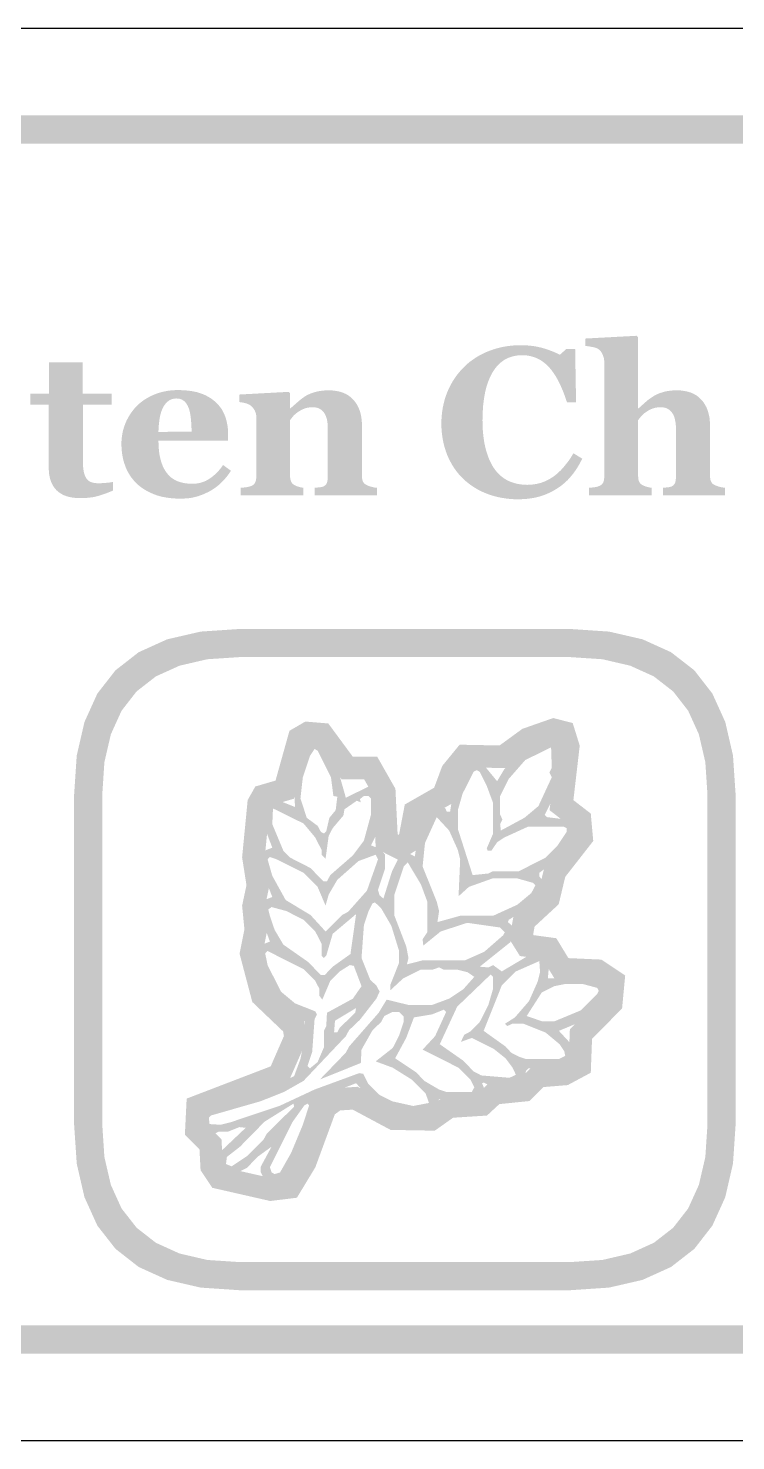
# Model space of a CAD drawing. Header units: millimetres. Extents: x 6 to 594, y 82 to 394.
# Drawn here: x 174.85 to 184.9, y 211.96 to 232.04 of the extents above; entities that cross this region are included whole.
import ezdxf

# ---------------------------------------------------------------- set-up
doc = ezdxf.new("R2010")
doc.units = ezdxf.units.MM
doc.layers.add('CUT', color=1, linetype='Continuous')
doc.layers.add('RASTER', color=7, linetype='Continuous')

msp = doc.modelspace()

# ---------------------------------------------------------------- hatches: boundary and pattern name
at = {"layer": 'RASTER'}
h = msp.add_hatch(color=7, dxfattribs=at)
h.paths.add_polyline_path([(159.8, 228.6), (159.834, 229.116), (159.938, 229.563), (160.109, 229.941), (160.35, 230.25), (160.659, 230.491), (161.038, 230.663), (161.484, 230.766), (162, 230.8), (219.2, 230.8), (219.716, 230.766), (220.163, 230.663), (220.541, 230.491), (220.85, 230.25), (221.091, 229.941), (221.263, 229.563), (221.366, 229.116), (221.4, 228.6), (221.4, 215.4), (221.366, 214.884), (221.263, 214.438), (221.091, 214.059), (220.85, 213.75), (220.541, 213.509), (220.163, 213.337), (219.716, 213.234), (219.2, 213.2), (162, 213.2), (161.484, 213.234), (161.038, 213.337), (160.659, 213.509), (160.35, 213.75), (160.109, 214.059), (159.938, 214.438), (159.834, 214.884), (159.8, 215.4)])
h.paths.add_polyline_path([(160.2, 228.6), (160.2, 215.4), (160.228, 214.978), (160.313, 214.613), (160.453, 214.303), (160.65, 214.05), (160.903, 213.853), (161.213, 213.712), (161.578, 213.628), (162, 213.6), (219.2, 213.6), (219.622, 213.628), (219.988, 213.712), (220.297, 213.853), (220.55, 214.05), (220.747, 214.303), (220.888, 214.613), (220.972, 214.978), (221, 215.4), (221, 228.6), (220.972, 229.022), (220.888, 229.388), (220.747, 229.697), (220.55, 229.95), (220.297, 230.147), (219.988, 230.288), (219.622, 230.372), (219.2, 230.4), (162, 230.4), (161.578, 230.372), (161.213, 230.288), (160.903, 230.147), (160.65, 229.95), (160.453, 229.697), (160.313, 229.388), (160.228, 229.022), (160.2, 228.6)])
for points in [[(181.806, 225.344), (181.749, 225.345), (181.693, 225.349), (181.639, 225.355), (181.585, 225.363), (181.532, 225.373), (181.48, 225.386), (181.428, 225.401), (181.378, 225.418), (181.329, 225.438), (181.282, 225.459), (181.236, 225.483), (181.192, 225.509), (181.149, 225.537), (181.108, 225.567), (181.069, 225.599), (181.031, 225.633), (180.996, 225.668), (180.962, 225.706), (180.931, 225.745), (180.901, 225.787), (180.874, 225.83), (180.848, 225.876), (180.824, 225.924), (180.802, 225.973), (180.783, 226.025), (180.766, 226.077), (180.752, 226.131), (180.74, 226.186), (180.731, 226.243), (180.724, 226.3), (180.72, 226.359), (180.719, 226.42), (180.72, 226.479), (180.724, 226.538), (180.731, 226.596), (180.74, 226.652), (180.752, 226.708), (180.766, 226.762), (180.783, 226.815), (180.803, 226.867), (180.825, 226.918), (180.849, 226.967), (180.876, 227.014), (180.904, 227.059), (180.935, 227.103), (180.968, 227.145), (181.003, 227.185), (181.04, 227.224), (181.078, 227.26), (181.118, 227.294), (181.16, 227.325), (181.204, 227.355), (181.25, 227.383), (181.298, 227.408), (181.347, 227.432), (181.399, 227.453), (181.451, 227.472), (181.505, 227.489), (181.56, 227.503), (181.615, 227.514), (181.672, 227.523), (181.729, 227.529), (181.788, 227.533), (181.847, 227.534), (181.89, 227.534), (181.931, 227.532), (181.972, 227.528), (182.012, 227.524), (182.051, 227.518), (182.089, 227.511), (182.126, 227.502), (182.162, 227.493), (182.197, 227.482), (182.23, 227.471), (182.262, 227.46), (182.293, 227.448), (182.322, 227.436), (182.35, 227.424), (182.377, 227.411), (182.402, 227.398), (182.493, 227.479), (182.62, 227.479), (182.633, 226.72), (182.505, 226.72), (182.476, 226.804), (182.447, 226.882), (182.416, 226.954), (182.384, 227.021), (182.35, 227.082), (182.315, 227.137), (182.279, 227.186), (182.241, 227.23), (182.201, 227.268), (182.16, 227.301), (182.116, 227.329), (182.07, 227.352), (182.022, 227.369), (181.972, 227.382), (181.92, 227.39), (181.866, 227.392), (181.799, 227.388), (181.736, 227.377), (181.678, 227.358), (181.623, 227.332), (181.573, 227.297), (181.527, 227.256), (181.485, 227.207), (181.447, 227.15), (181.413, 227.086), (181.384, 227.016), (181.359, 226.94), (181.339, 226.858), (181.324, 226.77), (181.312, 226.676), (181.306, 226.576), (181.303, 226.469), (181.304, 226.409), (181.306, 226.35), (181.31, 226.294), (181.316, 226.24), (181.323, 226.188), (181.331, 226.139), (181.341, 226.092), (181.352, 226.047), (181.365, 226.004), (181.379, 225.963), (181.393, 225.925), (181.409, 225.889), (181.426, 225.855), (181.443, 225.822), (181.461, 225.793), (181.481, 225.765), (181.502, 225.738), (181.525, 225.713), (181.549, 225.69), (181.573, 225.668), (181.599, 225.649), (181.625, 225.631), (181.653, 225.615), (181.681, 225.601), (181.711, 225.589), (181.741, 225.579), (181.772, 225.57), (181.803, 225.562), (181.836, 225.557), (181.869, 225.553), (181.903, 225.55), (181.938, 225.549), (181.988, 225.551), (182.037, 225.556), (182.085, 225.565), (182.132, 225.577), (182.177, 225.593), (182.22, 225.612), (182.262, 225.635), (182.303, 225.661), (182.343, 225.69), (182.382, 225.724), (182.419, 225.76), (182.456, 225.801), (182.492, 225.845), (182.528, 225.892), (182.562, 225.943), (182.595, 225.998), (182.721, 225.921), (182.705, 225.89), (182.689, 225.859), (182.672, 225.829), (182.654, 225.799), (182.636, 225.771), (182.617, 225.743), (182.598, 225.717), (182.578, 225.691), (182.557, 225.666), (182.536, 225.642), (182.514, 225.618), (182.491, 225.596), (182.467, 225.575), (182.443, 225.554), (182.418, 225.534), (182.392, 225.516), (182.362, 225.496), (182.332, 225.478), (182.302, 225.46), (182.27, 225.444), (182.238, 225.429), (182.205, 225.415), (182.171, 225.402), (182.136, 225.39), (182.1, 225.379), (182.063, 225.37), (182.024, 225.362), (181.984, 225.356), (181.942, 225.351), (181.898, 225.347), (181.853, 225.345), (181.806, 225.344)], [(184.75, 225.4), (183.868, 225.4), (183.868, 225.507), (183.876, 225.508), (183.884, 225.508), (183.892, 225.509), (183.9, 225.51), (183.909, 225.511), (183.918, 225.512), (183.927, 225.513), (183.937, 225.514), (183.947, 225.515), (183.956, 225.517), (183.964, 225.518), (183.972, 225.52), (183.979, 225.522), (183.985, 225.524), (183.991, 225.526), (183.996, 225.529), (184.003, 225.533), (184.01, 225.538), (184.016, 225.543), (184.022, 225.549), (184.027, 225.555), (184.032, 225.561), (184.036, 225.568), (184.039, 225.576), (184.042, 225.584), (184.044, 225.593), (184.047, 225.603), (184.048, 225.614), (184.05, 225.626), (184.051, 225.638), (184.051, 225.652), (184.051, 225.667), (184.051, 226.352), (184.051, 226.389), (184.048, 226.423), (184.043, 226.455), (184.037, 226.484), (184.029, 226.511), (184.02, 226.536), (184.008, 226.558), (183.995, 226.578), (183.98, 226.595), (183.964, 226.61), (183.946, 226.623), (183.927, 226.634), (183.906, 226.642), (183.884, 226.648), (183.86, 226.651), (183.835, 226.652), (183.82, 226.652), (183.806, 226.651), (183.792, 226.65), (183.778, 226.648), (183.765, 226.646), (183.751, 226.643), (183.738, 226.639), (183.725, 226.635), (183.713, 226.63), (183.7, 226.625), (183.688, 226.619), (183.676, 226.613), (183.663, 226.607), (183.651, 226.599), (183.639, 226.592), (183.627, 226.584), (183.616, 226.576), (183.606, 226.569), (183.597, 226.561), (183.588, 226.554), (183.58, 226.546), (183.572, 226.539), (183.565, 226.531), (183.558, 226.524), (183.552, 226.516), (183.546, 226.509), (183.54, 226.501), (183.535, 226.495), (183.53, 226.488), (183.525, 226.482), (183.52, 226.475), (183.515, 226.469), (183.515, 225.683), (183.515, 225.67), (183.516, 225.657), (183.517, 225.645), (183.519, 225.634), (183.52, 225.624), (183.523, 225.614), (183.525, 225.605), (183.528, 225.597), (183.532, 225.589), (183.537, 225.582), (183.542, 225.575), (183.548, 225.568), (183.554, 225.562), (183.561, 225.556), (183.569, 225.55), (183.578, 225.545), (183.584, 225.542), (183.59, 225.539), (183.597, 225.536), (183.604, 225.533), (183.611, 225.53), (183.619, 225.527), (183.627, 225.524), (183.636, 225.522), (183.645, 225.519), (183.654, 225.517), (183.663, 225.515), (183.671, 225.513), (183.68, 225.511), (183.689, 225.509), (183.697, 225.508), (183.706, 225.507), (183.706, 225.4), (182.815, 225.4), (182.815, 225.507), (182.825, 225.508), (182.834, 225.508), (182.843, 225.509), (182.853, 225.51), (182.862, 225.511), (182.871, 225.512), (182.88, 225.513), (182.889, 225.514), (182.898, 225.515), (182.907, 225.517), (182.915, 225.518), (182.923, 225.52), (182.931, 225.522), (182.938, 225.524), (182.946, 225.526), (182.953, 225.529), (182.964, 225.534), (182.974, 225.539), (182.984, 225.544), (182.992, 225.55), (183, 225.557), (183.006, 225.564), (183.012, 225.571), (183.017, 225.579), (183.02, 225.588), (183.024, 225.597), (183.027, 225.607), (183.029, 225.618), (183.031, 225.629), (183.032, 225.641), (183.033, 225.653), (183.033, 225.667), (183.033, 227.3), (183.033, 227.312), (183.032, 227.324), (183.03, 227.336), (183.028, 227.348), (183.025, 227.361), (183.021, 227.374), (183.017, 227.386), (183.011, 227.4), (183.006, 227.412), (182.999, 227.424), (182.992, 227.435), (182.985, 227.446), (182.977, 227.455), (182.969, 227.464), (182.959, 227.472), (182.95, 227.479), (182.942, 227.483), (182.934, 227.488), (182.924, 227.492), (182.914, 227.496), (182.903, 227.499), (182.891, 227.503), (182.878, 227.506), (182.865, 227.509), (182.851, 227.511), (182.838, 227.514), (182.825, 227.516), (182.812, 227.518), (182.8, 227.519), (182.788, 227.521), (182.776, 227.522), (182.765, 227.523), (182.765, 227.629), (183.493, 227.668), (183.515, 227.644), (183.515, 226.636), (183.521, 226.636), (183.535, 226.649), (183.548, 226.661), (183.561, 226.672), (183.574, 226.684), (183.586, 226.695), (183.598, 226.706), (183.61, 226.716), (183.621, 226.726), (183.633, 226.736), (183.645, 226.747), (183.658, 226.757), (183.671, 226.767), (183.685, 226.777), (183.7, 226.787), (183.715, 226.797), (183.731, 226.808), (183.745, 226.816), (183.76, 226.825), (183.776, 226.833), (183.793, 226.84), (183.811, 226.848), (183.83, 226.855), (183.851, 226.861), (183.872, 226.868), (183.894, 226.874), (183.916, 226.879), (183.939, 226.883), (183.963, 226.886), (183.986, 226.889), (184.011, 226.891), (184.035, 226.892), (184.06, 226.893), (184.118, 226.891), (184.171, 226.884), (184.222, 226.874), (184.268, 226.859), (184.311, 226.839), (184.35, 226.816), (184.385, 226.788), (184.417, 226.756), (184.445, 226.721), (184.469, 226.683), (184.49, 226.642), (184.506, 226.599), (184.519, 226.552), (184.529, 226.503), (184.534, 226.452), (184.536, 226.398), (184.536, 225.68), (184.537, 225.667), (184.537, 225.654), (184.539, 225.642), (184.54, 225.631), (184.543, 225.621), (184.545, 225.611), (184.549, 225.602), (184.552, 225.593), (184.557, 225.586), (184.562, 225.578), (184.568, 225.571), (184.575, 225.564), (184.583, 225.558), (184.592, 225.552), (184.602, 225.547), (184.612, 225.542), (184.619, 225.539), (184.626, 225.536), (184.633, 225.534), (184.64, 225.531), (184.648, 225.529), (184.655, 225.526), (184.663, 225.524), (184.671, 225.522), (184.679, 225.519), (184.688, 225.517), (184.697, 225.515), (184.707, 225.514), (184.717, 225.512), (184.728, 225.51), (184.739, 225.508), (184.75, 225.507)], [(176.05, 225.467), (176.027, 225.457), (176.003, 225.447), (175.978, 225.438), (175.953, 225.428), (175.928, 225.419), (175.902, 225.41), (175.876, 225.402), (175.85, 225.393), (175.822, 225.386), (175.793, 225.379), (175.763, 225.373), (175.731, 225.369), (175.698, 225.365), (175.663, 225.363), (175.627, 225.361), (175.589, 225.36), (175.534, 225.362), (175.482, 225.367), (175.434, 225.376), (175.39, 225.388), (175.349, 225.404), (175.313, 225.423), (175.279, 225.446), (175.25, 225.472), (175.224, 225.501), (175.202, 225.533), (175.183, 225.569), (175.167, 225.607), (175.155, 225.648), (175.146, 225.692), (175.141, 225.74), (175.139, 225.79), (175.139, 226.689), (174.876, 226.689), (174.876, 226.847), (175.145, 226.847), (175.145, 227.291), (175.621, 227.291), (175.621, 226.847), (176.031, 226.847), (176.031, 226.689), (175.624, 226.689), (175.624, 225.886), (175.625, 225.845), (175.627, 225.807), (175.631, 225.772), (175.636, 225.74), (175.643, 225.711), (175.651, 225.685), (175.661, 225.663), (175.672, 225.643), (175.685, 225.626), (175.7, 225.612), (175.718, 225.599), (175.738, 225.589), (175.761, 225.581), (175.786, 225.576), (175.813, 225.573), (175.842, 225.571), (175.853, 225.571), (175.864, 225.572), (175.876, 225.572), (175.89, 225.573), (175.904, 225.574), (175.919, 225.575), (175.935, 225.576), (175.952, 225.577), (175.969, 225.579), (175.985, 225.58), (175.999, 225.582), (176.012, 225.583), (176.024, 225.585), (176.034, 225.587), (176.043, 225.589), (176.05, 225.59)], [(179.802, 225.4), (178.92, 225.4), (178.92, 225.507), (178.927, 225.508), (178.935, 225.508), (178.943, 225.509), (178.951, 225.51), (178.959, 225.511), (178.968, 225.512), (178.978, 225.513), (178.987, 225.514), (178.997, 225.515), (179.006, 225.517), (179.014, 225.518), (179.022, 225.52), (179.029, 225.522), (179.036, 225.524), (179.042, 225.526), (179.048, 225.529), (179.055, 225.533), (179.062, 225.538), (179.068, 225.543), (179.074, 225.549), (179.079, 225.555), (179.084, 225.561), (179.088, 225.568), (179.091, 225.576), (179.095, 225.584), (179.097, 225.593), (179.099, 225.603), (179.101, 225.614), (179.103, 225.626), (179.104, 225.638), (179.104, 225.652), (179.105, 225.667), (179.105, 226.352), (179.104, 226.388), (179.101, 226.422), (179.097, 226.454), (179.091, 226.483), (179.083, 226.51), (179.074, 226.535), (179.063, 226.557), (179.05, 226.577), (179.035, 226.595), (179.019, 226.61), (179.001, 226.623), (178.982, 226.634), (178.961, 226.642), (178.938, 226.648), (178.914, 226.651), (178.888, 226.652), (178.873, 226.652), (178.859, 226.651), (178.845, 226.65), (178.831, 226.648), (178.818, 226.646), (178.804, 226.643), (178.791, 226.639), (178.779, 226.635), (178.766, 226.63), (178.754, 226.625), (178.741, 226.619), (178.729, 226.613), (178.716, 226.607), (178.704, 226.599), (178.692, 226.592), (178.68, 226.584), (178.669, 226.576), (178.66, 226.569), (178.65, 226.561), (178.642, 226.554), (178.633, 226.546), (178.626, 226.539), (178.618, 226.531), (178.612, 226.524), (178.605, 226.516), (178.599, 226.509), (178.594, 226.501), (178.588, 226.495), (178.583, 226.488), (178.578, 226.482), (178.573, 226.475), (178.569, 226.469), (178.569, 225.683), (178.569, 225.67), (178.569, 225.658), (178.571, 225.647), (178.572, 225.636), (178.574, 225.625), (178.577, 225.615), (178.58, 225.606), (178.583, 225.597), (178.587, 225.589), (178.592, 225.581), (178.597, 225.574), (178.603, 225.567), (178.609, 225.561), (178.616, 225.555), (178.623, 225.55), (178.631, 225.545), (178.638, 225.542), (178.644, 225.539), (178.651, 225.536), (178.658, 225.533), (178.665, 225.53), (178.673, 225.527), (178.681, 225.524), (178.69, 225.522), (178.699, 225.519), (178.708, 225.517), (178.716, 225.515), (178.725, 225.513), (178.733, 225.511), (178.742, 225.509), (178.75, 225.508), (178.759, 225.507), (178.759, 225.4), (177.868, 225.4), (177.868, 225.507), (177.877, 225.508), (177.887, 225.509), (177.896, 225.509), (177.905, 225.51), (177.914, 225.511), (177.924, 225.513), (177.933, 225.514), (177.942, 225.515), (177.951, 225.516), (177.96, 225.518), (177.969, 225.519), (177.977, 225.521), (177.985, 225.523), (177.992, 225.525), (177.999, 225.527), (178.006, 225.529), (178.017, 225.533), (178.028, 225.538), (178.037, 225.543), (178.046, 225.549), (178.053, 225.556), (178.06, 225.563), (178.066, 225.571), (178.07, 225.579), (178.075, 225.587), (178.078, 225.597), (178.081, 225.607), (178.084, 225.618), (178.086, 225.629), (178.087, 225.641), (178.088, 225.653), (178.088, 225.667), (178.088, 226.519), (178.088, 226.53), (178.087, 226.542), (178.085, 226.553), (178.082, 226.564), (178.079, 226.575), (178.075, 226.586), (178.07, 226.597), (178.065, 226.608), (178.059, 226.619), (178.052, 226.629), (178.045, 226.639), (178.038, 226.648), (178.03, 226.657), (178.021, 226.665), (178.012, 226.673), (178.003, 226.68), (177.996, 226.685), (177.989, 226.689), (177.981, 226.693), (177.973, 226.696), (177.965, 226.7), (177.956, 226.703), (177.946, 226.707), (177.936, 226.71), (177.926, 226.712), (177.916, 226.715), (177.905, 226.717), (177.894, 226.719), (177.883, 226.721), (177.871, 226.723), (177.86, 226.724), (177.848, 226.726), (177.848, 226.833), (178.547, 226.871), (178.569, 226.849), (178.569, 226.636), (178.574, 226.636), (178.585, 226.646), (178.596, 226.656), (178.608, 226.666), (178.62, 226.677), (178.633, 226.688), (178.646, 226.699), (178.66, 226.712), (178.674, 226.724), (178.688, 226.737), (178.703, 226.749), (178.717, 226.76), (178.73, 226.771), (178.744, 226.781), (178.757, 226.79), (178.77, 226.799), (178.782, 226.808), (178.796, 226.816), (178.812, 226.825), (178.828, 226.833), (178.845, 226.84), (178.863, 226.848), (178.883, 226.855), (178.903, 226.861), (178.924, 226.868), (178.947, 226.874), (178.969, 226.879), (178.992, 226.883), (179.015, 226.886), (179.039, 226.889), (179.063, 226.891), (179.087, 226.892), (179.112, 226.893), (179.17, 226.891), (179.224, 226.884), (179.274, 226.874), (179.321, 226.859), (179.364, 226.84), (179.403, 226.816), (179.438, 226.789), (179.47, 226.757), (179.498, 226.722), (179.522, 226.684), (179.543, 226.643), (179.56, 226.6), (179.573, 226.553), (179.582, 226.504), (179.588, 226.452), (179.59, 226.398), (179.59, 225.68), (179.59, 225.667), (179.591, 225.654), (179.592, 225.642), (179.594, 225.631), (179.596, 225.621), (179.599, 225.611), (179.602, 225.602), (179.606, 225.593), (179.61, 225.586), (179.615, 225.578), (179.622, 225.571), (179.629, 225.564), (179.637, 225.558), (179.645, 225.552), (179.655, 225.547), (179.666, 225.542), (179.672, 225.54), (179.678, 225.537), (179.685, 225.534), (179.692, 225.532), (179.699, 225.529), (179.707, 225.527), (179.715, 225.524), (179.724, 225.522), (179.732, 225.519), (179.741, 225.517), (179.751, 225.515), (179.76, 225.513), (179.77, 225.511), (179.781, 225.509), (179.791, 225.508), (179.802, 225.507)]]:
    msp.add_hatch(color=7, dxfattribs=at).paths.add_polyline_path(points)
h = msp.add_hatch(color=7, dxfattribs=at)
h.paths.add_polyline_path([(177.728, 225.75), (177.715, 225.729), (177.701, 225.709), (177.686, 225.689), (177.671, 225.669), (177.655, 225.649), (177.639, 225.63), (177.622, 225.611), (177.604, 225.593), (177.585, 225.574), (177.566, 225.557), (177.547, 225.54), (177.526, 225.524), (177.506, 225.508), (177.484, 225.494), (177.462, 225.479), (177.439, 225.466), (177.415, 225.452), (177.39, 225.44), (177.365, 225.428), (177.34, 225.417), (177.316, 225.407), (177.291, 225.398), (177.266, 225.389), (177.241, 225.382), (177.215, 225.375), (177.189, 225.369), (177.161, 225.364), (177.133, 225.36), (177.103, 225.357), (177.073, 225.355), (177.042, 225.354), (177.01, 225.353), (176.957, 225.354), (176.905, 225.357), (176.856, 225.362), (176.808, 225.369), (176.762, 225.377), (176.718, 225.388), (176.676, 225.4), (176.636, 225.415), (176.597, 225.431), (176.56, 225.448), (176.525, 225.467), (176.492, 225.487), (176.46, 225.508), (176.43, 225.531), (176.402, 225.555), (176.376, 225.58), (176.351, 225.607), (176.328, 225.635), (176.306, 225.663), (176.286, 225.694), (176.268, 225.725), (176.251, 225.757), (176.236, 225.791), (176.223, 225.826), (176.211, 225.861), (176.2, 225.898), (176.192, 225.935), (176.185, 225.973), (176.179, 226.012), (176.175, 226.051), (176.173, 226.091), (176.172, 226.132), (176.173, 226.17), (176.175, 226.206), (176.18, 226.243), (176.186, 226.279), (176.193, 226.314), (176.203, 226.35), (176.214, 226.384), (176.227, 226.419), (176.241, 226.453), (176.257, 226.485), (176.275, 226.517), (176.293, 226.548), (176.314, 226.578), (176.335, 226.607), (176.358, 226.635), (176.383, 226.663), (176.409, 226.688), (176.436, 226.712), (176.465, 226.735), (176.496, 226.757), (176.528, 226.777), (176.562, 226.796), (176.597, 226.814), (176.634, 226.831), (176.673, 226.846), (176.712, 226.859), (176.753, 226.87), (176.795, 226.879), (176.838, 226.887), (176.882, 226.892), (176.927, 226.895), (176.973, 226.896), (177.023, 226.895), (177.071, 226.892), (177.117, 226.889), (177.16, 226.883), (177.201, 226.876), (177.24, 226.868), (177.276, 226.857), (177.31, 226.846), (177.342, 226.833), (177.373, 226.819), (177.403, 226.803), (177.431, 226.786), (177.457, 226.769), (177.482, 226.75), (177.506, 226.729), (177.528, 226.708), (177.549, 226.687), (177.567, 226.664), (177.585, 226.641), (177.601, 226.617), (177.615, 226.592), (177.628, 226.566), (177.64, 226.539), (177.65, 226.511), (177.659, 226.483), (177.667, 226.454), (177.673, 226.424), (177.679, 226.395), (177.683, 226.365), (177.686, 226.335), (177.688, 226.304), (177.688, 226.273), (177.688, 226.178), (176.698, 226.178), (176.7, 226.105), (176.705, 226.037), (176.714, 225.973), (176.727, 225.913), (176.743, 225.859), (176.763, 225.808), (176.787, 225.762), (176.814, 225.721), (176.845, 225.684), (176.88, 225.652), (176.92, 225.625), (176.963, 225.603), (177.011, 225.586), (177.064, 225.574), (177.12, 225.567), (177.181, 225.564), (177.215, 225.565), (177.248, 225.569), (177.281, 225.575), (177.312, 225.583), (177.343, 225.594), (177.372, 225.606), (177.401, 225.622), (177.429, 225.64), (177.456, 225.659), (177.482, 225.68), (177.507, 225.702), (177.531, 225.725), (177.554, 225.75), (177.576, 225.775), (177.596, 225.802), (177.616, 225.831)])
h.paths.add_polyline_path([(177.168, 226.307), (177.168, 226.329), (177.168, 226.351), (177.167, 226.373), (177.166, 226.396), (177.165, 226.418), (177.163, 226.441), (177.161, 226.464), (177.159, 226.487), (177.157, 226.509), (177.154, 226.531), (177.151, 226.551), (177.147, 226.571), (177.143, 226.589), (177.139, 226.606), (177.134, 226.623), (177.129, 226.638), (177.122, 226.654), (177.115, 226.67), (177.107, 226.685), (177.099, 226.698), (177.09, 226.711), (177.081, 226.722), (177.071, 226.732), (177.06, 226.742), (177.049, 226.75), (177.037, 226.757), (177.025, 226.763), (177.012, 226.768), (176.998, 226.772), (176.983, 226.775), (176.967, 226.776), (176.951, 226.777), (176.924, 226.775), (176.898, 226.77), (176.873, 226.761), (176.85, 226.748), (176.828, 226.732), (176.808, 226.713), (176.789, 226.689), (176.771, 226.663), (176.755, 226.632), (176.741, 226.597), (176.729, 226.558), (176.719, 226.515), (176.711, 226.468), (176.705, 226.416), (176.7, 226.361), (176.698, 226.301)])
h = msp.add_hatch(color=7, dxfattribs=at)
h.paths.add_polyline_path([(175.5, 221.15), (175.537, 221.701), (175.647, 222.178), (175.83, 222.582), (176.088, 222.913), (176.418, 223.17), (176.822, 223.353), (177.299, 223.463), (177.85, 223.5), (182.55, 223.5), (183.101, 223.463), (183.578, 223.353), (183.982, 223.17), (184.313, 222.913), (184.57, 222.582), (184.753, 222.178), (184.863, 221.701), (184.9, 221.15), (184.9, 216.45), (184.863, 215.899), (184.753, 215.422), (184.57, 215.018), (184.313, 214.687), (183.982, 214.43), (183.578, 214.247), (183.101, 214.137), (182.55, 214.1), (177.85, 214.1), (177.299, 214.137), (176.822, 214.247), (176.418, 214.43), (176.088, 214.688), (175.83, 215.018), (175.647, 215.422), (175.537, 215.899), (175.5, 216.45)])
h.paths.add_polyline_path([(175.9, 221.15), (175.9, 216.45), (175.93, 215.993), (176.022, 215.597), (176.174, 215.262), (176.388, 214.988), (176.662, 214.774), (176.997, 214.622), (177.393, 214.53), (177.85, 214.5), (182.55, 214.5), (183.007, 214.53), (183.403, 214.622), (183.738, 214.774), (184.013, 214.988), (184.226, 215.262), (184.378, 215.597), (184.47, 215.993), (184.5, 216.45), (184.5, 221.15), (184.47, 221.607), (184.378, 222.003), (184.226, 222.338), (184.013, 222.612), (183.738, 222.826), (183.403, 222.978), (183.007, 223.07), (182.55, 223.1), (177.85, 223.1), (177.393, 223.07), (176.997, 222.978), (176.662, 222.826), (176.388, 222.613), (176.174, 222.338), (176.022, 222.003), (175.93, 221.607), (175.9, 221.15)])
h = msp.add_hatch(color=7, dxfattribs=at)
h.paths.add_polyline_path([(182.308, 222.234), (182.585, 222.163), (182.685, 221.842), (182.595, 221.067), (182.842, 220.876), (182.877, 220.486), (182.479, 219.976), (182.386, 219.586), (182.043, 219.269), (182.023, 219.155), (182.027, 219.148), (182.352, 219.104), (182.524, 218.821), (182.994, 218.8), (183.331, 218.575), (183.287, 218.106), (182.86, 217.673), (182.842, 217.192), (182.515, 217.016), (182.17, 216.988), (181.971, 216.789), (181.543, 216.746), (181.367, 216.583), (180.885, 216.552), (180.625, 216.368), (179.997, 216.379), (179.459, 216.667), (179.281, 216.656), (179.204, 216.599), (178.928, 215.848), (178.666, 215.415), (178.287, 215.368), (177.463, 215.556), (177.297, 215.805), (177.281, 216.105), (177.074, 216.312), (177.099, 216.824), (178.293, 217.282), (178.481, 217.712), (178.47, 217.779), (178.032, 218.197), (177.851, 218.884), (177.92, 219.231), (177.887, 219.566), (177.949, 219.858), (177.887, 220.253), (177.966, 221.068), (178.075, 221.261), (178.362, 221.345), (178.56, 222.053), (178.786, 222.184), (179.112, 222.157), (179.461, 221.683), (179.808, 221.683), (180.066, 221.228), (180.097, 220.582), (180.11, 220.575), (180.118, 220.58), (180.199, 221.005), (180.616, 221.243), (180.732, 221.554), (180.978, 221.855), (181.546, 221.844), (181.869, 222.08)])
h.paths.add_polyline_path([(182.322, 221.9), (182.02, 221.794), (181.648, 221.522), (181.128, 221.532), (181.014, 221.392), (180.876, 221.022), (180.485, 220.8), (180.406, 220.383), (180.127, 220.208), (179.786, 220.381), (179.75, 221.137), (179.621, 221.363), (179.3, 221.363), (178.941, 221.85), (178.86, 221.857), (178.833, 221.841), (178.623, 221.087), (178.289, 220.99), (178.278, 220.97), (178.21, 220.263), (178.275, 219.849), (178.21, 219.548), (178.244, 219.215), (178.179, 218.894), (178.319, 218.366), (178.769, 217.936), (178.812, 217.669), (178.532, 217.031), (177.409, 216.6), (177.401, 216.438), (177.594, 216.245), (177.612, 215.91), (177.659, 215.839), (178.304, 215.693), (178.473, 215.713), (178.638, 215.987), (178.936, 216.799), (179.167, 216.969), (179.529, 216.992), (180.08, 216.698), (180.526, 216.69), (180.774, 216.866), (181.233, 216.895), (181.404, 217.053), (181.825, 217.096), (182.027, 217.298), (182.422, 217.33), (182.529, 217.387), (182.545, 217.809), (182.979, 218.25), (182.995, 218.415), (182.891, 218.484), (182.34, 218.509), (182.158, 218.807), (181.835, 218.851), (181.686, 219.09), (181.746, 219.431), (182.097, 219.755), (182.184, 220.119), (182.547, 220.583), (182.536, 220.708), (182.256, 220.924), (182.359, 221.812), (182.332, 221.898), (182.322, 221.9)])
h = msp.add_hatch(color=7, dxfattribs=at)
h.paths.add_polyline_path([(178.86, 221.95), (178.993, 221.904), (179.127, 221.737), (179.25, 221.493), (179.361, 221.102), (179.684, 221.259), (179.761, 221.236), (179.818, 221.159), (179.818, 220.992), (179.851, 220.892), (179.785, 220.558), (179.718, 220.425), (179.861, 220.368), (179.918, 220.291), (179.918, 220.091), (179.818, 219.79), (179.841, 219.714), (179.895, 219.667), (180.018, 220.057), (180.108, 220.234), (180.219, 220.325), (180.342, 220.268), (180.385, 220.558), (180.452, 220.759), (180.576, 220.969), (180.686, 220.992), (180.776, 220.949), (180.796, 220.902), (180.843, 220.902), (180.886, 221.193), (181.11, 221.603), (181.22, 221.66), (181.263, 221.637), (181.511, 221.336), (181.611, 221.503), (181.878, 221.77), (182.088, 221.894), (182.322, 221.96), (182.365, 221.937), (182.422, 221.86), (182.422, 221.493), (182.322, 221.126), (182.188, 220.859), (182.222, 220.825), (182.489, 220.792), (182.599, 220.735), (182.622, 220.592), (182.532, 220.415), (182.445, 220.335), (182.399, 220.248), (182.111, 220.034), (182.111, 219.981), (182.188, 219.891), (182.131, 219.714), (181.965, 219.547), (181.677, 219.366), (181.664, 219.333), (181.754, 219.256), (181.754, 219.156), (181.697, 219.046), (181.263, 218.699), (181.387, 218.689), (181.454, 218.722), (181.577, 218.632), (181.955, 218.856), (182.155, 218.889), (182.255, 218.789), (182.232, 218.532), (182.889, 218.555), (183.066, 218.465), (183.09, 218.321), (183.033, 218.211), (182.766, 217.944), (182.389, 217.787), (182.565, 217.597), (182.622, 217.487), (182.599, 217.343), (182.522, 217.287), (182.389, 217.253), (181.955, 217.253), (181.921, 217.22), (181.898, 217.076), (181.821, 217.019), (181.387, 217.019), (181.32, 217.053), (181.297, 217.043), (181.32, 216.986), (181.297, 216.843), (181.153, 216.786), (180.686, 216.819), (180.643, 216.662), (180.552, 216.619), (180.118, 216.619), (179.985, 216.652), (179.741, 216.776), (179.507, 217.043), (178.993, 216.843), (178.816, 216.285), (178.593, 215.774), (178.526, 215.674), (178.416, 215.617), (178.316, 215.617), (178.205, 215.674), (178.149, 215.784), (178.149, 215.851), (178.306, 216.141), (178.105, 215.995), (177.958, 215.841), (177.781, 215.751), (177.681, 215.751), (177.591, 215.794), (177.548, 215.884), (177.571, 216.061), (177.938, 216.409), (177.848, 216.419), (177.681, 216.352), (177.548, 216.352), (177.481, 216.318), (177.337, 216.409), (177.314, 216.619), (177.337, 216.662), (177.448, 216.719), (178.149, 216.919), (178.626, 217.143), (178.716, 217.387), (178.783, 217.721), (178.783, 217.921), (178.539, 218.044), (178.339, 218.245), (178.182, 218.522), (178.115, 218.755), (178.139, 218.999), (178.282, 219.056), (178.149, 219.423), (178.149, 219.59), (178.172, 219.634), (178.316, 219.69), (178.149, 220.124), (178.149, 220.291), (178.172, 220.335), (178.316, 220.391), (178.215, 220.658), (178.192, 220.902), (178.215, 220.992), (178.282, 221.059), (178.416, 221.059), (178.639, 220.969), (178.616, 221.393), (178.683, 221.66), (178.806, 221.904)])
h.paths.add_polyline_path([(182.278, 221.817), (181.911, 221.637), (181.677, 221.37), (181.554, 221.126), (181.554, 220.859), (181.587, 220.792), (181.554, 220.725), (181.564, 220.635), (181.898, 220.815), (182.098, 220.982), (182.288, 221.393), (182.255, 221.46), (182.288, 221.526)])
h.paths.add_polyline_path([(178.917, 221.794), (178.85, 221.693), (178.75, 221.393), (178.716, 221.092), (178.806, 220.815), (178.96, 220.702), (179.007, 220.615), (179.05, 220.592), (179.083, 220.625), (179.127, 220.815), (179.217, 220.925), (179.24, 221.116), (179.184, 221.126), (179.15, 221.393), (178.96, 221.77)])
h.paths.add_polyline_path([(181.22, 221.493), (181.177, 221.47), (181.02, 221.159), (180.953, 220.925), (180.953, 220.658), (181.163, 220.001), (181.387, 220.024), (181.454, 220.057), (181.821, 220.057), (182.198, 220.248), (182.365, 220.415), (182.499, 220.615), (182.499, 220.668), (182.455, 220.692), (181.955, 220.692), (181.611, 220.535), (181.511, 220.468), (181.43, 220.348), (181.377, 220.348), (181.364, 220.381), (181.454, 220.592), (181.454, 221.026), (181.364, 221.269), (181.263, 221.47)])
h.paths.add_polyline_path([(179.618, 221.126), (179.561, 221.082), (179.574, 221.036), (179.517, 221.059), (179.341, 220.936), (179.327, 220.849), (179.174, 220.668), (179.117, 220.558), (179.073, 220.234), (179.017, 220.291), (179.017, 220.358), (178.927, 220.535), (178.76, 220.735), (178.326, 220.949), (178.316, 220.725), (178.473, 220.348), (178.573, 220.248), (178.86, 220.101), (179.04, 219.914), (179.093, 219.914), (179.14, 220.001), (179.461, 220.281), (179.618, 220.491), (179.718, 220.859), (179.718, 221.092), (179.684, 221.126)])
h.paths.add_polyline_path([(180.653, 220.825), (180.486, 220.458), (180.452, 220.124), (180.653, 219.623), (180.686, 219.49), (180.663, 219.333), (180.986, 219.423), (181.454, 219.423), (181.798, 219.58), (181.998, 219.747), (182.055, 219.857), (182.021, 219.891), (181.788, 219.957), (181.454, 219.957), (181.11, 219.834), (180.963, 219.7), (180.986, 220.224), (180.953, 220.358), (180.829, 220.635)])
h.paths.add_polyline_path([(179.785, 220.291), (179.541, 220.201), (179.24, 219.934), (179.117, 219.724), (179.073, 219.567), (178.96, 219.834), (178.76, 220.034), (178.382, 220.224), (178.282, 220.258), (178.249, 220.224), (178.316, 219.991), (178.506, 219.647), (178.86, 219.433), (179.073, 219.2), (179.307, 219.433), (179.394, 219.48), (179.661, 219.78), (179.818, 220.224)])
h.paths.add_polyline_path([(180.242, 220.181), (180.185, 220.124), (180.052, 219.724), (180.052, 219.423), (180.219, 218.989), (180.252, 218.822), (180.229, 218.732), (180.452, 218.789), (181.053, 218.789), (181.33, 218.912), (181.597, 219.146), (181.621, 219.189), (181.554, 219.256), (181.087, 219.323), (180.709, 219.2), (180.462, 218.999), (180.452, 219.089), (180.519, 219.189), (180.519, 219.623), (180.429, 219.867)])
h.paths.add_polyline_path([(179.775, 219.613), (179.741, 219.6), (179.684, 219.49), (179.618, 219.29), (179.584, 218.822), (179.708, 218.512), (179.795, 218.432), (179.841, 218.345), (179.795, 218.245), (179.561, 217.944), (179.407, 217.797), (179.361, 217.711), (178.76, 217.076), (178.483, 216.919), (178.149, 216.786), (177.448, 216.585), (177.414, 216.552), (177.424, 216.462), (177.581, 216.452), (177.715, 216.485), (178.416, 216.719), (178.917, 216.953), (179.551, 217.186), (179.608, 217.176), (179.674, 217.043), (179.841, 216.876), (180.018, 216.786), (180.319, 216.719), (180.542, 216.762), (180.496, 216.896), (180.295, 217.096), (180.028, 217.263), (179.785, 217.353), (180.028, 217.544), (180.118, 217.721), (180.185, 217.921), (180.185, 217.988), (180.118, 218.054), (180.018, 218.054), (179.908, 217.998), (179.861, 217.911), (179.741, 217.797), (179.584, 217.52), (179.574, 217.33), (178.993, 217.096), (179.361, 217.477), (179.407, 217.564), (179.828, 218.044), (179.941, 218.231), (180.252, 218.155), (180.586, 218.155), (180.829, 218.245), (181.03, 218.378), (181.187, 218.555), (181.087, 218.622), (180.953, 218.655), (180.753, 218.655), (180.686, 218.689), (180.586, 218.655), (180.419, 218.655), (180.175, 218.532), (179.995, 218.365), (179.995, 218.445), (180.118, 218.755), (180.118, 218.922), (180.008, 219.28), (179.861, 219.533)])
h.paths.add_polyline_path([(178.306, 219.547), (178.259, 219.513), (178.282, 219.423), (178.349, 219.223), (178.473, 219.013), (178.826, 218.766), (179.007, 218.579), (179.06, 218.579), (179.174, 218.699), (179.427, 218.879), (179.507, 219.447), (179.174, 219.166), (179.083, 218.856), (179.05, 218.822), (179.017, 218.856), (179.017, 219.023), (178.927, 219.2), (178.76, 219.366), (178.516, 219.49)])
h.paths.add_polyline_path([(178.249, 218.922), (178.215, 218.889), (178.249, 218.722), (178.439, 218.345), (178.639, 218.178), (178.927, 218.064), (178.95, 218.021), (178.917, 217.954), (178.883, 217.487), (178.816, 217.287), (178.85, 217.253), (178.96, 217.343), (179.05, 217.554), (179.05, 217.787), (179.083, 217.854), (179.093, 218.044), (179.461, 218.245), (179.584, 218.422), (179.474, 218.712), (179.417, 218.722), (179.274, 218.632), (179.14, 218.498), (179.027, 218.231), (178.983, 218.288), (178.983, 218.388), (178.927, 218.498), (178.76, 218.665)])
h.paths.add_polyline_path([(182.111, 218.779), (181.778, 218.632), (181.577, 218.432), (181.32, 217.787), (181.631, 217.564), (181.711, 217.477), (181.821, 217.42), (181.921, 217.387), (182.389, 217.387), (182.479, 217.43), (182.465, 217.497), (182.399, 217.597), (182.198, 217.764), (181.888, 217.887), (181.721, 217.887), (181.654, 217.854), (181.621, 217.887), (181.764, 217.978), (181.965, 218.211), (182.088, 218.488), (182.121, 218.622)])
h.paths.add_polyline_path([(181.42, 218.589), (180.943, 218.131), (180.696, 217.597), (181.03, 217.363), (181.177, 217.21), (181.287, 217.153), (181.687, 217.12), (181.778, 217.163), (181.731, 217.263), (181.631, 217.397), (181.464, 217.53), (181.153, 217.687), (180.996, 217.63), (181.043, 217.731), (181.13, 217.777), (181.263, 217.911), (181.387, 218.155), (181.454, 218.388), (181.454, 218.555)])
h.paths.add_polyline_path([(182.489, 218.455), (182.322, 218.422), (182.145, 218.332), (181.931, 217.998), (182.155, 217.921), (182.322, 217.921), (182.699, 218.078), (182.933, 218.311), (182.956, 218.355), (182.933, 218.398), (182.722, 218.455)])
h.paths.add_polyline_path([(179.507, 218.111), (179.207, 217.931), (179.194, 217.764), (179.24, 217.764), (179.274, 217.831), (179.494, 218.044)])
h.paths.add_polyline_path([(180.753, 218.088), (180.586, 218.021), (180.329, 217.978), (180.219, 217.687), (180.062, 217.397), (180.362, 217.196), (180.476, 217.076), (180.686, 216.953), (180.786, 216.919), (181.153, 216.919), (181.187, 216.986), (181.13, 217.096), (180.963, 217.263), (180.452, 217.52), (180.629, 217.711), (180.786, 218.054)])
h.paths.add_polyline_path([(178.616, 216.752), (178.205, 216.495), (177.858, 216.141), (177.671, 215.995), (177.658, 215.894), (177.738, 215.861), (177.958, 216.008), (178.192, 216.242), (178.239, 216.328), (178.626, 216.709)])
h.paths.add_polyline_path([(178.816, 216.752), (178.773, 216.729), (178.606, 216.495), (178.282, 215.851), (178.306, 215.774), (178.349, 215.751), (178.426, 215.774), (178.583, 216.051), (178.75, 216.452), (178.84, 216.729)])

# ---------------------------------------------------------------- linework, layer by layer
at = {"layer": 'CUT'}
for points in [[(161.599, 232.04), (219.601, 232.04)], [(219.601, 211.96), (161.599, 211.96)]]:
    msp.add_lwpolyline(points, dxfattribs=at)

doc.saveas('drawing.dxf')
